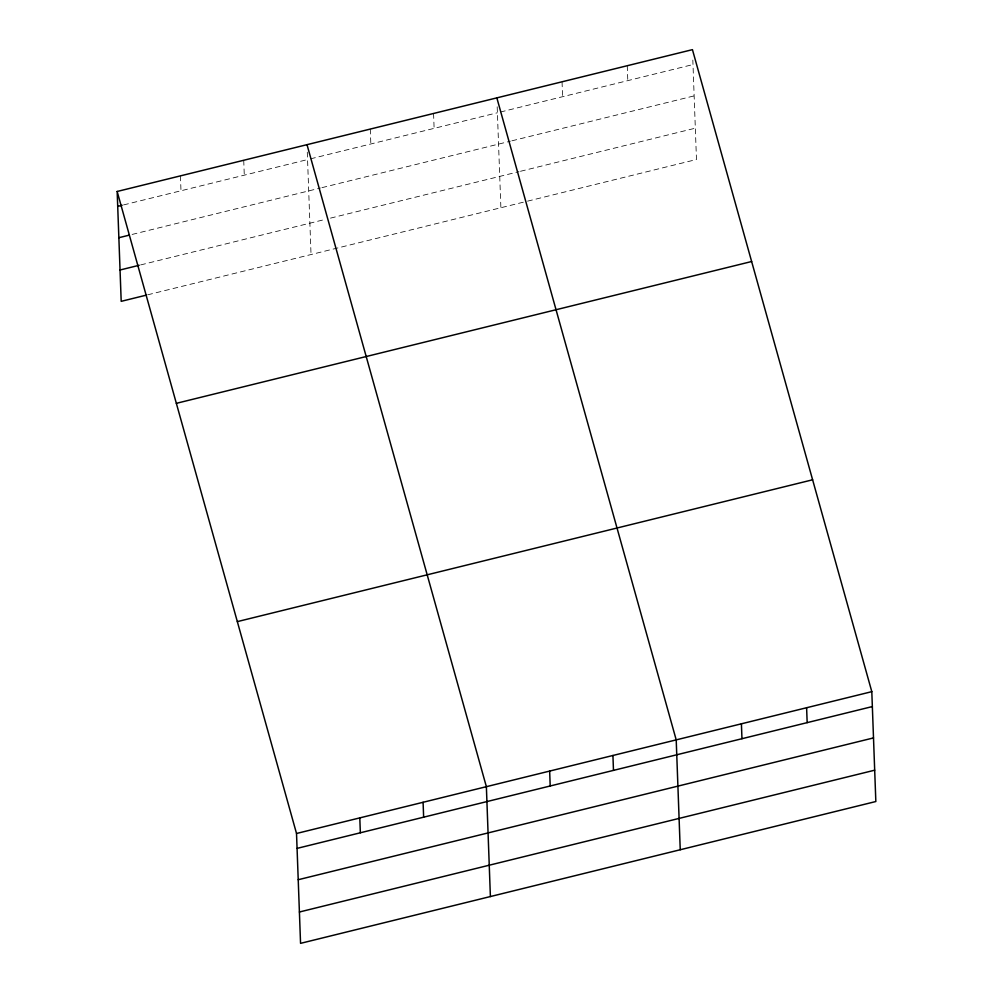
<?xml version="1.0" encoding="UTF-8"?>
<svg xmlns="http://www.w3.org/2000/svg" width="993" height="993" viewBox="0 0 993 993"><rect width="100%" height="100%" fill="white"/><g stroke="black" fill="none" stroke-linecap="round" stroke-linejoin="round"><path stroke-width="0.74" stroke-dasharray="4.96 3.72" d="M123.591 204.918L307.557 159.575M310.499 158.843L497.394 112.768M500.36 112.048L692.99 64.557M132.106 234.447L320.478 188.012M321.943 187.652L510.402 141.192M511.879 140.82L694.144 95.887M140.646 264.92L324.599 219.565M330.495 218.125L518.991 171.652M520.481 171.28L695.323 128.184M147.684 294.809L526.067 201.529M527.556 201.157L696.478 159.513L692.829 60.089M627.253 65.724L627.799 80.632M562.05 81.798L562.597 96.706M497.183 106.81L500.882 207.736M433.569 113.463L434.115 128.37M370.29 129.065L370.836 143.973M307.284 152.115L311.032 254.531M243.732 160.27L244.278 175.178M180.441 175.873L180.987 190.768"/><path stroke-width="1.49" d="M117.162 191.475L692.444 49.65L871.804 691.662L875.838 801.525L300.556 943.35L296.522 833.487L117.162 191.475L121.196 301.338L146.207 295.169M117.708 206.37L122.127 205.29M118.862 237.712L129.164 235.167M120.041 269.997L139.169 265.28M176.357 403.332L751.639 261.519M237.339 621.618L812.622 479.793M296.522 833.487L871.804 691.662M297.068 848.382L872.35 706.569M298.223 879.724L873.505 737.911M299.402 912.008L874.684 770.196M496.848 97.873L676.208 739.884L680.242 849.747M307.011 144.668L486.371 786.679L490.393 896.555M806.614 707.736L807.16 722.643M741.411 723.81L741.957 738.718M612.929 755.487L613.475 770.382M549.65 771.077L550.196 785.984M423.092 802.282L423.639 817.189M359.801 817.884L360.347 832.792"/></g></svg>
